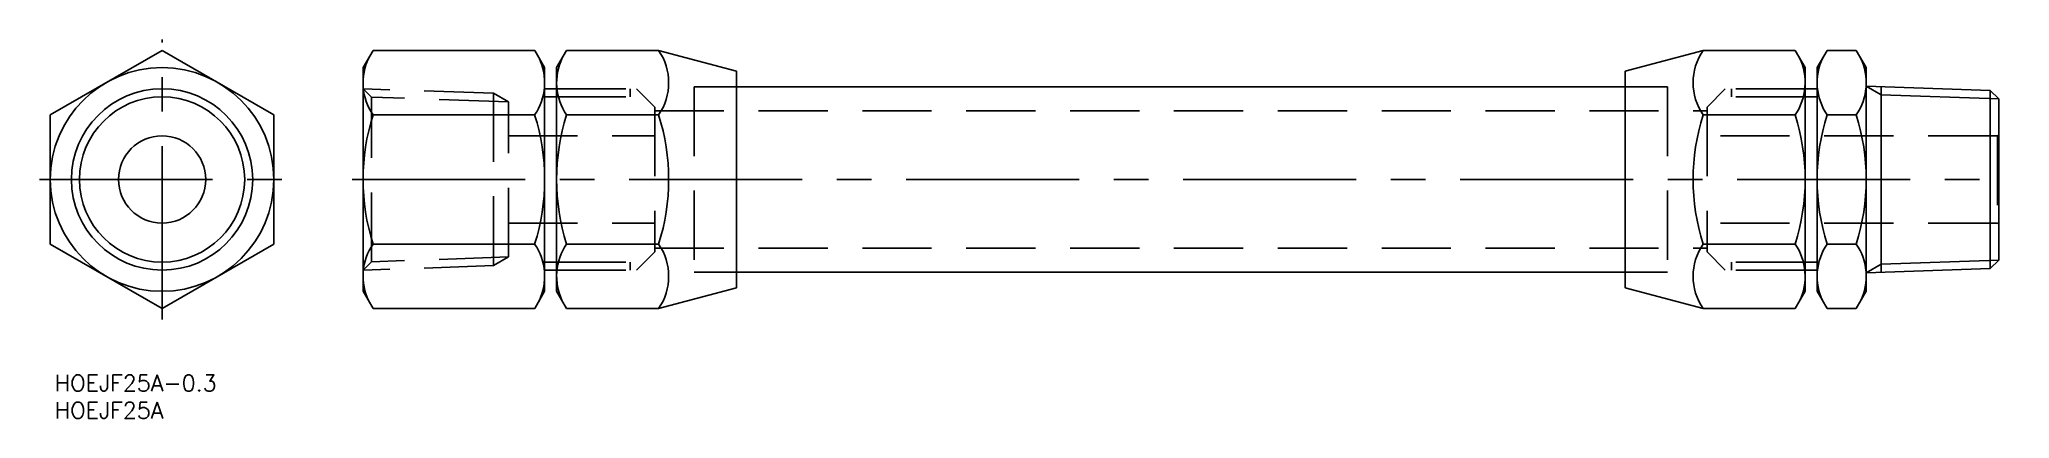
# Model space of a CAD drawing. Extents: x -22 to 339, y -44 to 26.
import ezdxf

# ---------------------------------------------------------------- set-up
doc = ezdxf.new("R2010")
doc.units = 0
doc.linetypes.add('CENTER', pattern=[50.8, 31.75, -6.35, 6.35, -6.35])
doc.linetypes.add('DASHED', pattern=[19.05, 12.7, -6.35])
doc.layers.get('0').update_dxf_attribs({"linetype": 'CONTINUOUS'})
doc.layers.add('CENTER', color=1, linetype='CONTINUOUS')
doc.styles.get("Standard").update_dxf_attribs({"font": 'txt.shx', "height": 3, "bigfont": 'bigfont.shx'})

msp = doc.modelspace()

# ---------------------------------------------------------------- linework, layer by layer
at = {"color": 7, "linetype": 'CONTINUOUS'}
for p, q in [((-20.5, 11.84), (0, 23.67)), ((20.5, 11.84), (0, 23.67)), ((36.87, 20.5), (38.7, 23.67)), ((38.7, 23.67), (68.34, 23.67)), ((70.17, 20.5), (68.34, 23.67)), ((72.37, 20.5), (74.2, 23.67)), ((74.2, 23.67), (91.08, 23.67)), ((105.37, 19.84), (91.08, 23.67)), ((268.37, 19.84), (282.65, 23.67)), ((299.54, 23.67), (282.65, 23.67)), ((301.37, 20.5), (299.54, 23.67)), ((303.57, 20.5), (305.4, 23.67)), ((310.74, 23.67), (305.4, 23.67)), ((312.57, 20.5), (310.74, 23.67)), ((36.87, 20.5), (36.87, -20.5)), ((70.17, 20.5), (70.17, -20.5)), ((72.37, 20.5), (72.37, -20.5)), ((105.37, 19.84), (105.37, -19.84)), ((268.37, 19.84), (268.37, -19.84)), ((301.37, 20.5), (301.37, -20.5)), ((303.57, 20.5), (303.57, -20.5)), ((312.57, 20.5), (312.57, -20.5)), ((70.17, 16.62), (72.37, 16.62)), ((105.37, 17), (268.37, 17)), ((303.57, 16.62), (301.37, 16.62)), ((335.33, 16.32), (312.57, 17.11)), ((315.29, 17.02), (315.29, -17.02)), ((336.87, 14.78), (335.33, 16.32)), ((335.33, 16.32), (335.33, -16.32)), ((336.87, 14.78), (336.87, -14.78)), ((-20.5, -11.84), (-20.5, 11.84)), ((20.5, -11.84), (20.5, 11.84)), ((38.7, 11.84), (68.34, 11.84)), ((74.2, 11.84), (91.08, 11.84)), ((299.54, 11.84), (282.65, 11.84)), ((310.74, 11.84), (305.4, 11.84)), ((-20.5, -11.84), (0, -23.67)), ((0, -23.67), (20.5, -11.84)), ((38.7, -11.84), (68.34, -11.84)), ((74.2, -11.84), (91.08, -11.84)), ((299.54, -11.84), (282.65, -11.84)), ((310.74, -11.84), (305.4, -11.84)), ((70.17, -16.62), (72.37, -16.62)), ((105.37, -17), (268.37, -17)), ((303.57, -16.62), (301.37, -16.62)), ((335.33, -16.32), (312.57, -17.11)), ((336.87, -14.78), (335.33, -16.32)), ((36.87, -20.5), (38.7, -23.67)), ((70.17, -20.5), (68.34, -23.67)), ((72.37, -20.5), (74.2, -23.67)), ((105.37, -19.84), (91.08, -23.67)), ((268.37, -19.84), (282.65, -23.67)), ((301.37, -20.5), (299.54, -23.67)), ((303.57, -20.5), (305.4, -23.67)), ((312.57, -20.5), (310.74, -23.67)), ((38.7, -23.67), (68.34, -23.67)), ((74.2, -23.67), (91.08, -23.67)), ((299.54, -23.67), (282.65, -23.67)), ((310.74, -23.67), (305.4, -23.67))]:
    msp.add_line(p, q, dxfattribs=at)
at = {"color": 3, "linetype": 'DASHED'}
for p, q in [((60.79, 15.79), (36.87, 16.62)), ((36.87, 16.62), (38.4, 15.09)), ((63.52, 14.21), (38.4, 15.09)), ((38.4, -15.09), (38.4, 15.09)), ((63.52, 14.21), (60.79, 15.79)), ((60.79, -15.79), (60.79, 15.79)), ((72.37, 16.62), (87.01, 16.62)), ((72.37, 15.15), (88.49, 15.15)), ((85.87, 16.62), (85.87, 15.15)), ((90.35, 13.28), (87.01, 16.62)), ((97.62, 17), (97.62, -17)), ((105.37, 17), (97.62, 17)), ((268.37, 17), (276.12, 17)), ((276.12, 17), (276.12, -17)), ((283.38, 13.28), (286.72, 16.62)), ((301.37, 15.15), (285.24, 15.15)), ((301.37, 16.62), (286.72, 16.62)), ((287.87, 16.62), (287.87, 15.15)), ((63.52, -14.21), (63.52, 14.21)), ((90.35, 13.28), (90.35, -13.28)), ((90.35, 12.6), (283.38, 12.6)), ((283.38, 13.28), (283.38, -13.28)), ((63.52, 8), (90.35, 8)), ((336.62, 8), (283.38, 8)), ((336.62, 8), (336.87, 8.25)), ((336.62, 8), (336.62, -8)), ((63.52, -8), (90.35, -8)), ((336.62, -8), (283.38, -8)), ((336.62, -8), (336.87, -8.25)), ((63.52, -14.21), (38.4, -15.09)), ((63.52, -14.21), (60.79, -15.79)), ((90.35, -13.28), (87.01, -16.62)), ((90.35, -12.6), (283.38, -12.6)), ((283.38, -13.28), (286.72, -16.62)), ((36.87, -16.62), (38.4, -15.09)), ((60.79, -15.79), (36.87, -16.62)), ((72.37, -15.15), (88.49, -15.15)), ((72.37, -16.62), (87.01, -16.62)), ((85.87, -16.62), (85.87, -15.15)), ((105.37, -17), (97.62, -17)), ((268.37, -17), (276.12, -17)), ((301.37, -15.15), (285.24, -15.15)), ((301.37, -16.62), (286.72, -16.62)), ((287.87, -16.62), (287.87, -15.15))]:
    msp.add_line(p, q, dxfattribs=at)
at = {"color": 3, "linetype": 'CONTINUOUS'}
for p, q in [((70.17, 15.15), (72.37, 15.15)), ((303.57, 15.15), (301.37, 15.15)), ((312.57, 17.11), (315.29, 15.54)), ((336.87, 14.78), (315.29, 15.54)), ((70.17, -15.15), (72.37, -15.15)), ((303.57, -15.15), (301.37, -15.15)), ((312.57, -17.11), (315.29, -15.54)), ((336.87, -14.78), (315.29, -15.54))]:
    msp.add_line(p, q, dxfattribs=at)
at = {"color": 7, "linetype": 'CONTINUOUS'}
for radius in [20.5, 16.62, 8]:
    msp.add_circle((0, 0), radius, dxfattribs=at)
at = {"color": 3, "linetype": 'CONTINUOUS'}
msp.add_circle((0, 0), 15.15, dxfattribs=at)
at = {"color": 7, "linetype": 'CONTINUOUS'}
for centre, radius, start, end in [((47.35, 17.75), 10.48, 154.3842, 214.3842), ((59.69, 17.75), 10.48, 325.6158, 25.6158), ((82.85, 17.75), 10.48, 154.3842, 214.3842), ((82.43, 17.75), 10.48, 325.6158, 34.3842), ((291.3, 17.75), 10.48, 145.6158, 214.3842), ((290.89, 17.75), 10.48, 325.6158, 25.6158), ((314.05, 17.75), 10.48, 154.3842, 214.3842), ((302.09, 17.75), 10.48, 325.6158, 25.6158), ((76.04, 0), 39.17, 162.412, 197.588), ((31, 0), 39.17, 342.412, 17.588), ((111.54, 0), 39.17, 162.412, 197.588), ((53.74, 0), 39.17, 342.412, 17.588), ((319.99, 0), 39.17, 162.412, 197.588), ((262.2, 0), 39.17, 342.412, 17.588), ((342.74, 0), 39.17, 162.412, 197.588), ((273.4, 0), 39.17, 342.412, 17.588), ((47.35, -17.75), 10.48, 145.6158, 205.6158), ((59.69, -17.75), 10.48, 334.3842, 34.3842), ((82.85, -17.75), 10.48, 145.6158, 205.6158), ((82.43, -17.75), 10.48, 325.6158, 34.3842), ((291.3, -17.75), 10.48, 145.6158, 214.3842), ((290.89, -17.75), 10.48, 334.3842, 34.3842), ((314.05, -17.75), 10.48, 145.6158, 205.6158), ((302.09, -17.75), 10.48, 334.3842, 34.3842)]:
    msp.add_arc(centre, radius, start, end, dxfattribs=at)
at = {"layer": 'CENTER', "color": 1, "linetype": 'CENTER'}
for p, q in [((0, -25.67), (0, 25.67)), ((-22.5, 0), (22.5, 0)), ((34.87, 0), (338.87, 0))]:
    msp.add_line(p, q, dxfattribs=at)

# ---------------------------------------------------------------- texts
at = {"color": 7, "linetype": 'CONTINUOUS'}
for s, p in [('HOEJF25A-0.3', (-19.68, -38.83)), ('HOEJF25A', (-19.68, -43.83))]:
    msp.add_text(s, height=3, dxfattribs=at).set_placement(p)

doc.saveas('drawing.dxf')
